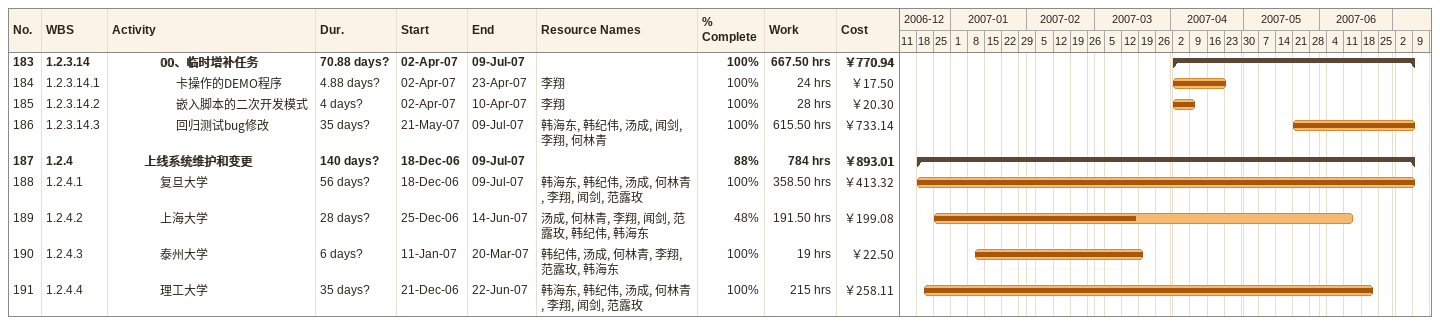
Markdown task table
| ID | WBS | Task | Duration | Start | Finish | Resources | % complete | Work (h) | Cost (￥) |
|---|---|---|---|---|---|---|---|---|---|
| 183 | 1.2.3.14 | **00、临时增补任务** | 70.88d? | 2007-04-02 | 2007-07-09 |  | 100 | 667.50 | 770.94 |
| 184 | 1.2.3.14.1 | 卡操作的DEMO程序 | 4.88d? | 2007-04-02 | 2007-04-23 | 李翔 | 100 | 24 | 17.50 |
| 185 | 1.2.3.14.2 | 嵌入脚本的二次开发模式 | 4d? | 2007-04-02 | 2007-04-10 | 李翔 | 100 | 28 | 20.30 |
| 186 | 1.2.3.14.3 | 回归测试bug修改 | 35d? | 2007-05-21 | 2007-07-09 | 韩海东, 韩纪伟, 汤成, 闻剑, 李翔, 何林青 | 100 | 615.50 | 733.14 |
| 187 | 1.2.4 | **上线系统维护和变更** | 140d? | 2006-12-18 | 2007-07-09 |  | 88 | 784 | 893.01 |
| 188 | 1.2.4.1 | 复旦大学 | 56d? | 2006-12-18 | 2007-07-09 | 韩海东, 韩纪伟, 汤成, 何林青, 李翔, 闻剑, 范露玫 | 100 | 358.50 | 413.32 |
| 189 | 1.2.4.2 | 上海大学 | 28d? | 2006-12-25 | 2007-06-14 | 汤成, 何林青, 李翔, 闻剑, 范露玫, 韩纪伟, 韩海东 | 48 | 191.50 | 199.08 |
| 190 | 1.2.4.3 | 泰州大学 | 6d? | 2007-01-11 | 2007-03-20 | 韩纪伟, 汤成, 何林青, 李翔, 范露玫, 韩海东 | 100 | 19 | 22.50 |
| 191 | 1.2.4.4 | 理工大学 | 35d? | 2006-12-21 | 2007-06-22 | 韩海东, 韩纪伟, 汤成, 何林青, 李翔, 闻剑, 范露玫 | 100 | 215 | 258.11 |
